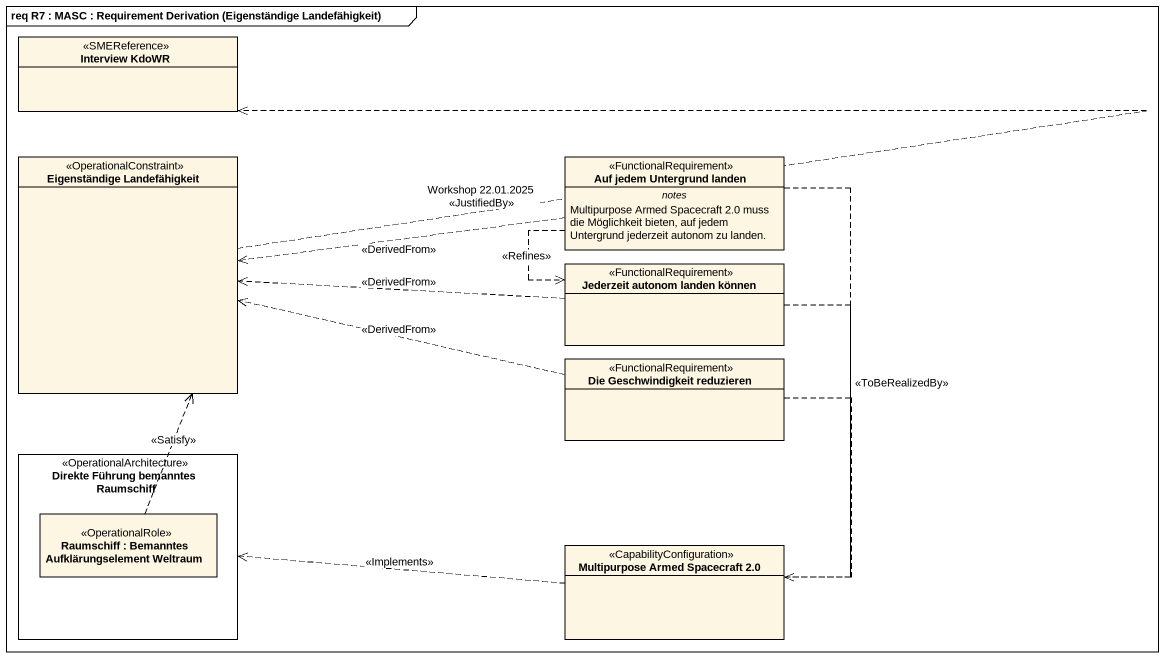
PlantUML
@startuml
mainframe req R7 : MASC : Requirement Derivation (Eigenständige Landefähigkeit)
allowmixing
hide circle
hide empty members
class "Interview KdoWR" as Interview_KdoWR <<SMEReference>>
class "Eigenständige Landefähigkeit" as Eigenständige_Landefähigkeit <<OperationalConstraint>>
class "Auf jedem Untergrund landen" as Auf_jedem_Untergrund_landen <<FunctionalRequirement>> {
  -- notes --
  Multipurpose Armed Spacecraft 2.0 muss die Möglichkeit bieten, auf jedem Untergrund jederzeit autonom zu landen.
}
class "Jederzeit autonom landen können" as Jederzeit_autonom_landen <<FunctionalRequirement>>
class "Die Geschwindigkeit reduzieren" as Die_Geschwindigkeit <<FunctionalRequirement>>
rectangle "Direkte Führung bemanntes Raumschiff" as Direkte_Führung_bemanntes <<OperationalArchitecture>> {
  rectangle "Raumschiff : Bemanntes Aufklärungselement Weltraum" as Raumschiff <<OperationalRole>>
}
class "Multipurpose Armed Spacecraft 2.0" as Multipurpose_Armed <<CapabilityConfiguration>>
Eigenständige_Landefähigkeit .up.> Interview_KdoWR : Workshop 22.01.2025\n<<JustifiedBy>>
Auf_jedem_Untergrund_landen .left.> Eigenständige_Landefähigkeit : <<DerivedFrom>>
Auf_jedem_Untergrund_landen ..> Jederzeit_autonom_landen : <<Refines>>
Auf_jedem_Untergrund_landen ..> Multipurpose_Armed : <<ToBeRealizedBy>>
Jederzeit_autonom_landen .left.> Eigenständige_Landefähigkeit : <<DerivedFrom>>
Jederzeit_autonom_landen ..> Multipurpose_Armed
Die_Geschwindigkeit .left.> Eigenständige_Landefähigkeit : <<DerivedFrom>>
Die_Geschwindigkeit ..> Multipurpose_Armed
Raumschiff .up.> Eigenständige_Landefähigkeit : <<Satisfy>>
Multipurpose_Armed .left.> Direkte_Führung_bemanntes : <<Implements>>
@enduml
